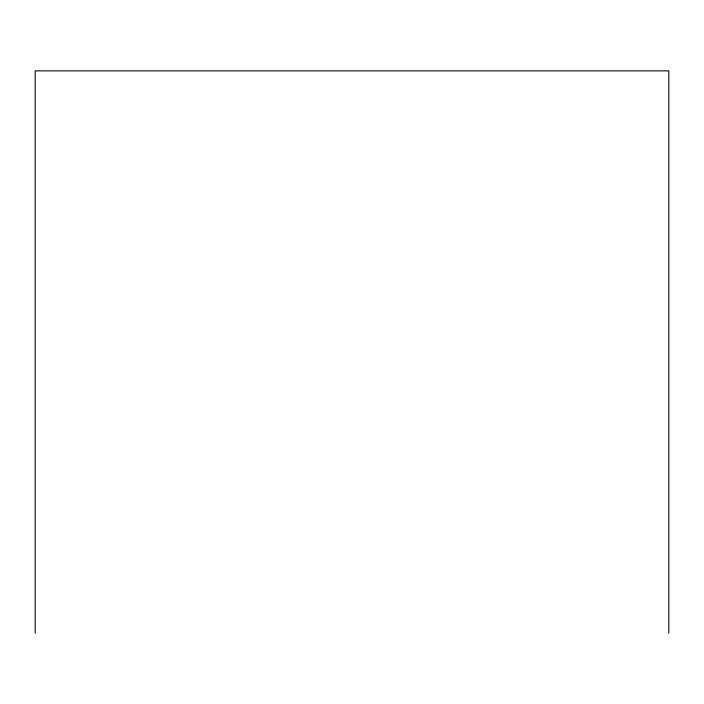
<?xml version="1.0" encoding="UTF-8"?>
<svg xmlns="http://www.w3.org/2000/svg" width="704" height="704" viewBox="0 0 704 704"><rect width="100%" height="100%" fill="white"/><g stroke="black" fill="none" stroke-linecap="round" stroke-linejoin="round"><path stroke-width="1.06" d="M668.8 633.125L668.8 70.875L35.2 70.875L35.2 633.125"/></g></svg>
